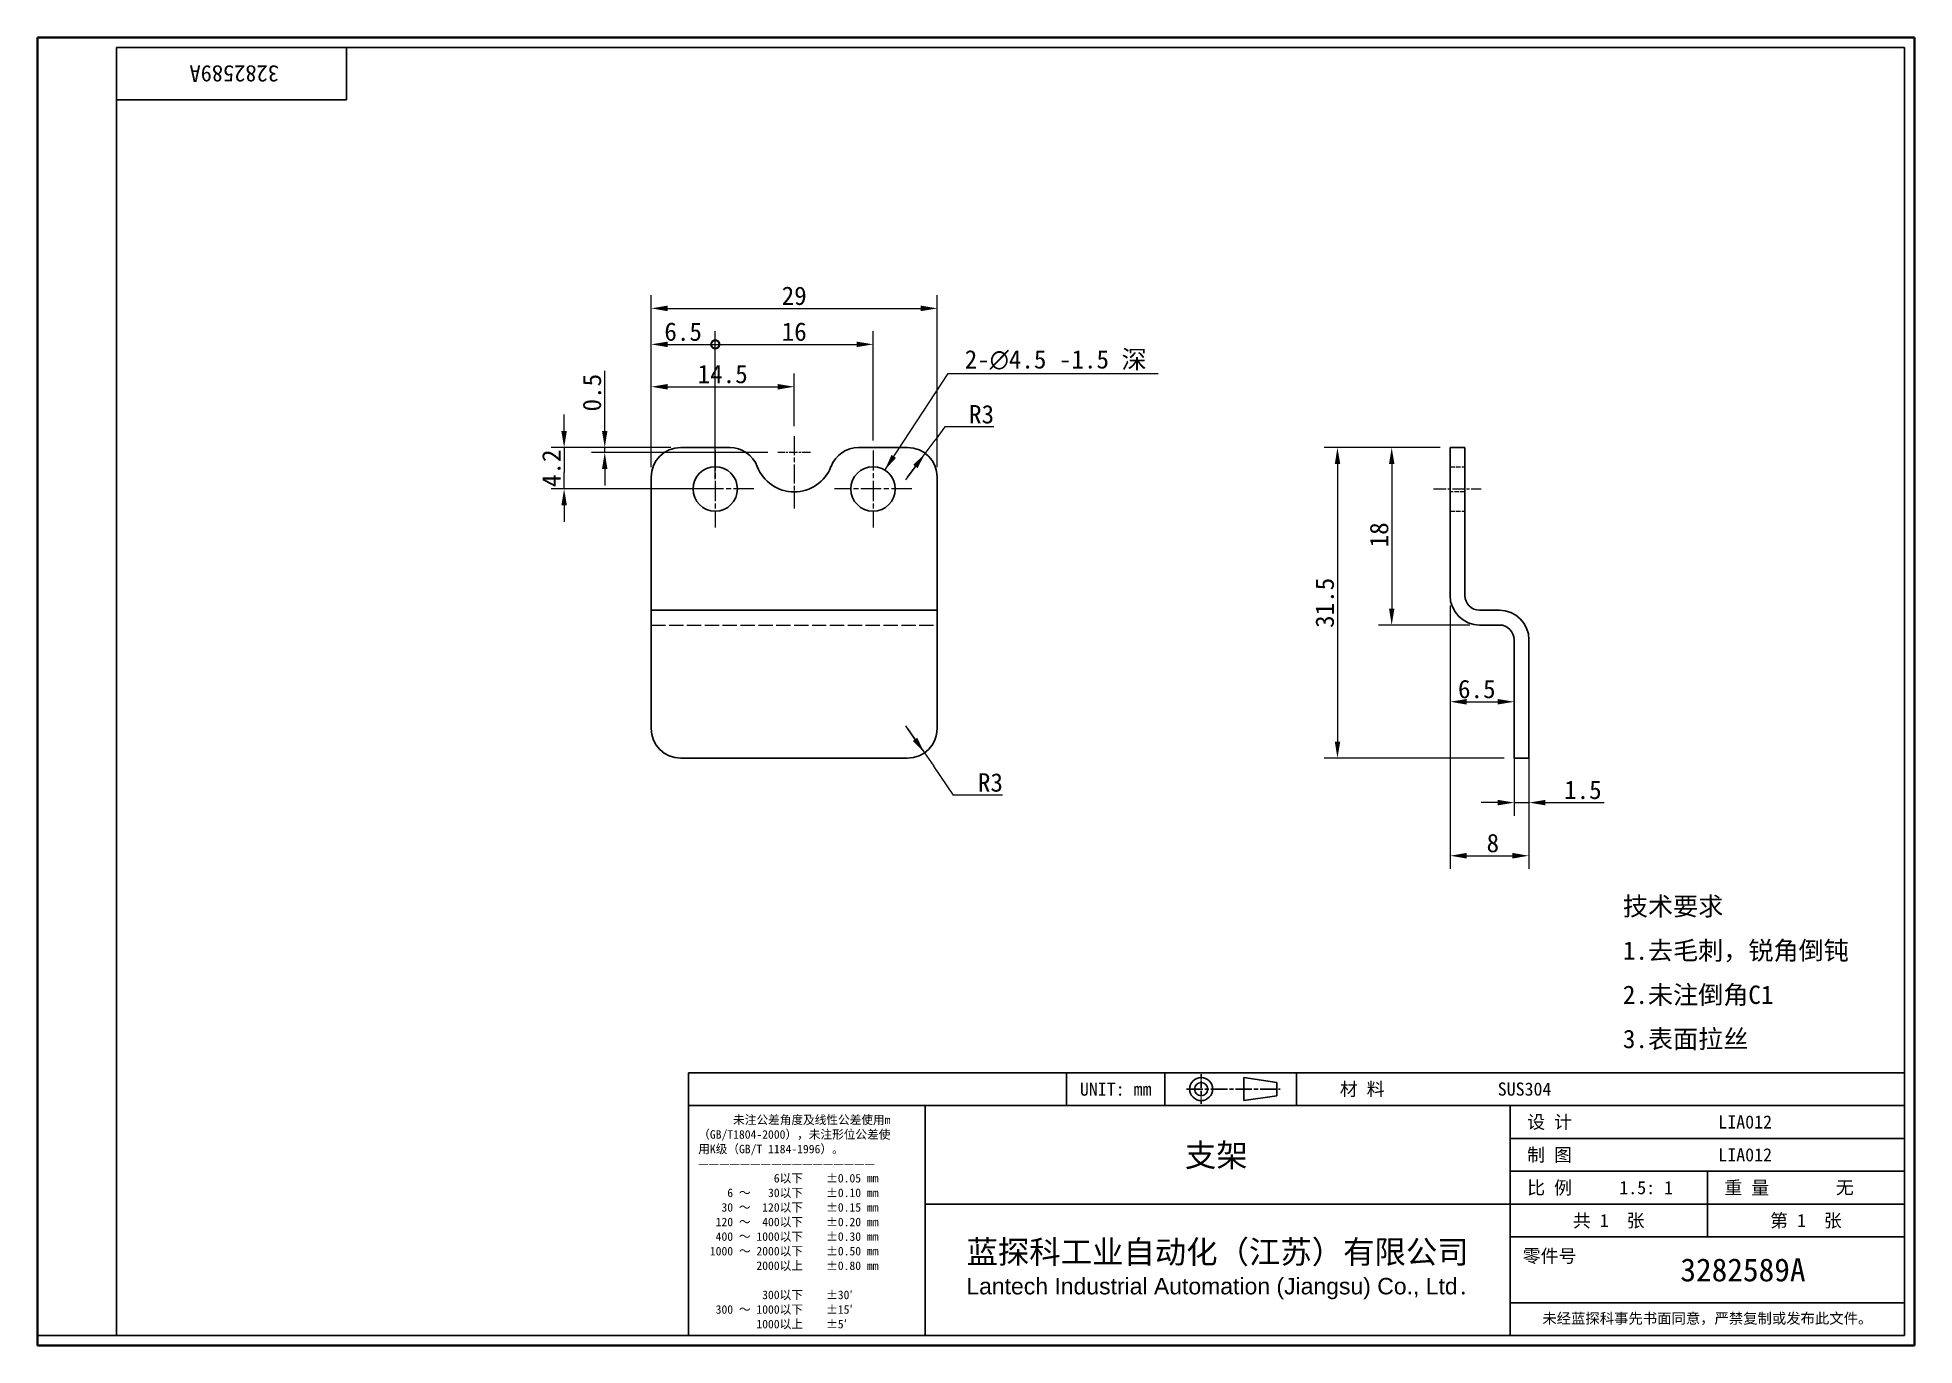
# Model space of a CAD drawing. Header units: millimetres. Extents: x 4 to 194, y 4 to 136.
import ezdxf
from ezdxf.enums import TextEntityAlignment as Align

# ---------------------------------------------------------------- set-up
doc = ezdxf.new("R2010")
doc.units = ezdxf.units.MM
doc.header["$LTSCALE"] = 0.666667
doc.linetypes.add('CHAIN', pattern=[0.3543, 0.2362, -0.0295, 0.0591, -0.0295])
doc.linetypes.add('DASHED', pattern=[0.2067, 0.1654, -0.0413])
for name, color, linetype, lineweight in [('1', 7, 'Continuous', 18), ('可见 (ISO)', 7, 'Continuous', 25), ('图框 (ISO)', 7, 'Continuous', 35), ('标题 (ISO)', 7, 'Continuous', 25)]:
    doc.layers.add(name, color=color, linetype=linetype, lineweight=lineweight)
for name, color, linetype, lineweight, true_color in [('中心标记 (ISO)', 1, 'CHAIN', 18, 0xff0000), ('中心线 (ISO)', 1, 'CHAIN', 18, 0xff0000), ('尺寸 (ISO)', 7, 'Continuous', 18, 0x008000), ('符号 (ISO)', 7, 'Continuous', 18, 0x008000), ('隐藏 (ISO)', 5, 'DASHED', 18, 0x0000ff)]:
    doc.layers.add(name, color=color, linetype=linetype, lineweight=lineweight, true_color=true_color)
doc.styles.add('文本样式164', font='SimSun.ttf')
doc.styles.add('文本样式165', font='SimSun.ttf')
doc.styles.add('文本样式74', font='SimSun.ttf')
doc.styles.add('最新国标', font='simfang.ttf')
doc.styles.add('注释文本 (ISO)', font='simfang.ttf')
doc.dimstyles.new('默认 (GB)', dxfattribs={"dimscale": 0.666667, "dimtxt": 2.8, "dimasz": 2.5, "dimexe": 2, "dimexo": 1.5, "dimgap": 0.5, "dimtad": 1, "dimtoh": 1, "dimdsep": 46, "dimtxsty": '最新国标', "dimcen": 0.09, "dimdle": 10, "dimclrd": 256, "dimclre": 256, "dimclrt": 256, "dimaunit": 1, "dimadec": 3, "dimazin": 2, "dimtfac": 0.535714, "dimtdec": 3, "dimtmove": 0, "dimatfit": 3, "dimfxl": 0, "dimtolj": 1, "dimlwd": -1, "dimlwe": -1, "dimarcsym": 0})
doc.dimstyles.new('默认 (GB)$7', dxfattribs={"dimscale": 0.666667, "dimtxt": 2.8, "dimasz": 2.5, "dimexe": 2, "dimexo": 1.5, "dimgap": 0.5, "dimtad": 1, "dimtoh": 1, "dimdsep": 46, "dimtxsty": '最新国标', "dimcen": 0.09, "dimdle": 10, "dimclrd": 256, "dimclre": 256, "dimclrt": 256, "dimaunit": 1, "dimadec": 3, "dimazin": 2, "dimtfac": 0.535714, "dimtdec": 3, "dimtmove": 0, "dimatfit": 3, "dimfxl": 0, "dimtolj": 1, "dimlwd": -1, "dimlwe": -1, "dimarcsym": 0})

# ---------------------------------------------------------------- blocks, each defined once
blk = doc.blocks.new('图框 最新国标')
at = {"layer": '图框 (ISO)'}
for p, q in [((6, 7), (6, 204.5)), ((6, 204.5), (291.5, 204.5)), ((291.5, 204.5), (291.5, 5.5)), ((6, 7), (6, 5.5)), ((6, 7), (6, 5.5)), ((291.5, 5.5), (6, 5.5))]:
    blk.add_line(p, q, dxfattribs=at)
at = {"layer": '图框 (ISO)', "color": 7, "linetype": 'Continuous', "lineweight": 25}
for p, q in [((18, 203), (290, 203)), ((18, 7), (18, 203)), ((18, 203), (290, 203)), ((53, 203), (53, 195)), ((290, 203), (290, 7)), ((290, 203), (290, 7)), ((53, 195), (18, 195)), ((290, 7), (6, 7)), ((290, 7), (18, 7))]:
    blk.add_line(p, q, dxfattribs=at)
at = {"layer": '图框 (ISO)', "style": '文本样式74'}
blk.add_attdef('零件代号_001', (42.72, 200.25), '', height=2.5, rotation=180, dxfattribs=at)
blk = doc.blocks.new('标题栏 最新国标')
at = {"layer": '标题 (ISO)'}
for p, q in [((381.98, -183.84), (196.98, -183.84)), ((196.98, -183.84), (196.98, -223.84)), ((254.48, -183.84), (254.48, -188.84)), ((269.48, -183.84), (269.48, -188.84)), ((281.48, -188.09), (281.48, -184.59)), ((281.48, -184.59), (286.48, -185.34)), ((286.48, -185.34), (286.48, -187.34)), ((289.48, -183.84), (289.48, -188.84)), ((381.98, -223.84), (381.98, -183.84)), ((383.48, -183.84), (383.48, -225.34)), ((286.48, -187.34), (281.48, -188.09)), ((196.98, -188.84), (381.98, -188.84)), ((232.98, -188.84), (232.98, -223.84)), ((321.98, -188.84), (321.98, -223.84)), ((321.98, -193.84), (381.98, -193.84)), ((321.98, -198.84), (381.98, -198.84)), ((351.98, -198.84), (351.98, -208.84)), ((321.98, -203.84), (232.98, -203.84)), ((321.98, -203.84), (381.98, -203.84)), ((321.98, -208.84), (381.98, -208.84)), ((321.98, -218.84), (381.98, -218.84)), ((196.98, -223.84), (381.98, -223.84)), ((383.48, -225.34), (196.98, -225.34))]:
    blk.add_line(p, q, dxfattribs=at)
at = {"layer": '标题 (ISO)', "linetype": 'CHAIN', "ltscale": 5.000333}
blk.add_line((274.98, -184.09), (274.98, -188.59), dxfattribs=at)
at = {"layer": '标题 (ISO)', "linetype": 'CHAIN', "ltscale": 15.834605}
blk.add_line((272.73, -186.34), (286.98, -186.34), dxfattribs=at)
at = {"layer": '标题 (ISO)'}
for radius in [1.75, 1]:
    blk.add_circle((274.98, -186.34), radius, dxfattribs=at)
at = {"layer": '1', "style": '文本样式164'}
for s, p in [('UNIT: mm', (261.98, -186.34)), ('材 料', (299.48, -186.34)), ('设 计', (327.98, -191.34)), ('制 图', (327.98, -196.34)), ('比 例', (327.98, -201.34)), ('重 量', (357.98, -201.34)), ('共 1  张', (336.98, -206.34)), ('第 1  张', (366.98, -206.34))]:
    blk.add_text(s, height=2, dxfattribs=at).set_placement(p, align=Align.MIDDLE_CENTER)
at = {"layer": '标题 (ISO)', "style": '注释文本 (ISO)'}
for s, insert, char_height, attachment_point, line_spacing_factor in [('\\fSimSun|b0|i0;{\\H1.3000;      未注公差角度及线性公差使用m\\P}\\fSimSun|b0|i0;{\\H1.3000;（GB/T1804-2000），未注形位公差使\\P}\\fSimSun|b0|i0;{\\H1.3000;用K级（GB/T 1184-1996）。\\P}\\fSimSun|b0|i0;{\\H1.3000;—————————————————\\P}\\fSimSun|b0|i0;{\\H1.3000;             6以下    ±0.05 mm\\P}\\fSimSun|b0|i0;{\\H1.3000;     6 ～   30以下    ±0.10 mm\\P}\\fSimSun|b0|i0;{\\H1.3000;    30 ～  120以下    ±0.15 mm\\P}\\fSimSun|b0|i0;{\\H1.3000;   120 ～  400以下    ±0.20 mm\\P}\\fSimSun|b0|i0;{\\H1.3000;   400 ～ 1000以下    ±0.30 mm\\P}\\fSimSun|b0|i0;{\\H1.3000;  1000 ～ 2000以下    ±0.50 mm\\P}\\fSimSun|b0|i0;{\\H1.3000;          2000以上    ±0.80 mm\\P}\\fSimSun|b0|i0;{\\H1.3000;\\P}\\fSimSun|b0|i0;{\\H1.3000;           300以下    ±30′\\P}\\fSimSun|b0|i0;{\\H1.3000;   300 ～ 1000以下    ±15′\\P}\\fSimSun|b0|i0;{\\H1.3000;          1000以上    ±5′}', (198.48, -206.63), 1.3, 4, 1.023913), ('{\\fMicrosoft YaHei|b0|i0|c134|p34;\\H1.75x;蓝探科工业自动化（江苏）有限公司\\P\\fArial|b0|i0|c0|p34;\\H0.71429x;Lantech Industrial Automation (Jiangsu) Co., Ltd\\fFangSong|b0|i0|c134|p49;.\\H1.15195x; }', (277.48, -213.84), 2, 5, 0.978695)]:
    blk.add_mtext(s, dxfattribs=dict(at, insert=insert, char_height=char_height, attachment_point=attachment_point, line_spacing_factor=line_spacing_factor))
at = {"layer": '标题 (ISO)', "attachment_point": 5, "style": '注释文本 (ISO)'}
for s, insert, char_height in [('\\fFangSong|b0|i0;零件号', (327.98, -211.84), 2), ('\\fSimSun|b0|i0;{\\H1.6000;未经蓝探科事先书面同意，严禁复制或发布此文件。}', (351.98, -221.34), 1.6)]:
    blk.add_mtext(s, dxfattribs=dict(at, insert=insert, char_height=char_height))
at = {"layer": '标题 (ISO)'}
for tag, p, height, style in [('材料_001', (320.09, -187.33), 2, '注释文本 (ISO)'), ('设计人_001', (353.65, -192.33), 2, '注释文本 (ISO)'), ('库存编号_001', (272.51, -198.15), 3.5, '文本样式165'), ('设计人_001', (353.65, -197.33), 2, '注释文本 (ISO)'), ('视图比例_001', (338.59, -202.33), 2, '注释文本 (ISO)'), ('质量\\P3;_001', (371.53, -202.3), 2, '注释文本 (ISO)'), ('零件代号_001', (347.87, -215.59), 3.5, '文本样式165')]:
    blk.add_attdef(tag, p, '', height=height, dxfattribs=dict(at, style=style))
blk = doc.blocks.new('*D5')
at = {"layer": 'Defpoints', "color": 0, "transparency": 16777216}
for p in [(80.73, 100.91), (80.73, 95.91), (66.23, 91.74)]:
    blk.add_point(p, dxfattribs=at)
at = {"layer": '尺寸 (ISO)', "color": 116, "true_color": 0x00803f, "transparency": 16777216}
for p, q in [((66.23, 92.74), (66.23, 102.24)), ((67.89, 100.91), (79.06, 100.91)), ((80.73, 96.91), (80.73, 102.24))]:
    blk.add_line(p, q, dxfattribs=at)
for points in [[(67.89, 101.19), (67.89, 100.63), (66.23, 100.91)], [(79.06, 101.19), (79.06, 100.63), (80.73, 100.91)]]:
    blk.add_solid(points, dxfattribs=at)
at = {"layer": '尺寸 (ISO)', "transparency": 16777216, "insert": (73.48, 102.19), "char_height": 1.867, "attachment_point": 5, "style": '最新国标'}
blk.add_mtext('\\A1;14.5', dxfattribs=at)
blk = doc.blocks.new('_DotSmall')
at = {"color": 0, "linetype": 'ByBlock', "const_width": 0.5}
blk.add_lwpolyline([(-0.0625, 0, 1), (0.0625, 0, 1)], format="xyb", close=True, dxfattribs=at)
blk = doc.blocks.new('*D6')
at = {"layer": 'Defpoints', "color": 0, "transparency": 16777216}
for p in [(72.73, 105.21), (66.23, 91.74), (72.73, 90.54)]:
    blk.add_point(p, dxfattribs=at)
at = {"layer": '尺寸 (ISO)', "color": 116, "true_color": 0x00803f, "transparency": 16777216}
for p, q in [((66.23, 92.74), (66.23, 106.54)), ((67.89, 105.21), (72.73, 105.21)), ((72.73, 91.54), (72.73, 106.54))]:
    blk.add_line(p, q, dxfattribs=at)
blk.add_solid([(67.89, 105.49), (67.89, 104.93), (66.23, 105.21)], dxfattribs=at)
at = {"layer": '尺寸 (ISO)', "color": 116, "true_color": 0x00803f, "transparency": 16777216, "xscale": 1.666666666666667, "yscale": 1.666666666666667, "zscale": 1.666666666666667}
blk.add_blockref('_DotSmall', (72.73, 105.21), dxfattribs=at)
at = {"layer": '尺寸 (ISO)', "transparency": 16777216, "insert": (69.47, 106.49), "char_height": 1.867, "attachment_point": 5, "style": '最新国标'}
blk.add_mtext('\\A1;6.5', dxfattribs=at)
blk = doc.blocks.new('*D8')
at = {"layer": 'Defpoints', "color": 0, "transparency": 16777216}
for p in [(88.73, 105.21), (88.73, 94.46), (72.73, 90.54)]:
    blk.add_point(p, dxfattribs=at)
at = {"layer": '尺寸 (ISO)', "color": 116, "true_color": 0x00803f, "transparency": 16777216}
for p, q in [((72.73, 91.54), (72.73, 106.54)), ((72.73, 105.21), (87.06, 105.21)), ((88.73, 95.46), (88.73, 106.54))]:
    blk.add_line(p, q, dxfattribs=at)
blk.add_solid([(87.06, 105.49), (87.06, 104.93), (88.73, 105.21)], dxfattribs=at)
at = {"layer": '尺寸 (ISO)', "color": 116, "true_color": 0x00803f, "transparency": 16777216, "xscale": 1.666666666666667, "yscale": 1.666666666666667, "zscale": 1.666666666666667, "rotation": 180}
blk.add_blockref('_DotSmall', (72.73, 105.21), dxfattribs=at)
at = {"layer": '尺寸 (ISO)', "transparency": 16777216, "insert": (80.73, 106.49), "char_height": 1.867, "attachment_point": 5, "style": '最新国标'}
blk.add_mtext('\\A1;16', dxfattribs=at)
blk = doc.blocks.new('*D9')
at = {"layer": 'Defpoints', "color": 0, "transparency": 16777216}
for p in [(61.52, 94.24), (69.23, 94.74), (79.06, 94.24)]:
    blk.add_point(p, dxfattribs=at)
at = {"layer": '尺寸 (ISO)', "color": 116, "true_color": 0x00803f, "transparency": 16777216}
for p, q in [((61.52, 96.41), (61.52, 102.54)), ((68.23, 94.74), (60.18, 94.74)), ((78.06, 94.24), (60.18, 94.24)), ((61.52, 94.24), (61.52, 94.74)), ((61.52, 92.58), (61.52, 90.91))]:
    blk.add_line(p, q, dxfattribs=at)
for points in [[(61.24, 96.41), (61.79, 96.41), (61.52, 94.74)], [(61.24, 92.58), (61.79, 92.58), (61.52, 94.24)]]:
    blk.add_solid(points, dxfattribs=at)
at = {"layer": '尺寸 (ISO)', "transparency": 16777216, "insert": (60.23, 100.31), "char_height": 1.867, "attachment_point": 5, "rotation": 90, "style": '最新国标'}
blk.add_mtext('\\A1;0.5', dxfattribs=at)
blk = doc.blocks.new('*D10')
at = {"layer": 'Defpoints', "color": 0, "transparency": 16777216}
for p in [(69.23, 94.74), (57.4, 90.54), (72.73, 90.54)]:
    blk.add_point(p, dxfattribs=at)
at = {"layer": '尺寸 (ISO)', "color": 116, "true_color": 0x00803f, "transparency": 16777216}
for p, q in [((57.4, 96.41), (57.4, 98.08)), ((68.23, 94.74), (56.07, 94.74)), ((57.4, 94.74), (57.4, 93.08)), ((57.4, 93.08), (57.4, 92.21)), ((57.4, 90.54), (57.4, 92.21)), ((71.73, 90.54), (56.07, 90.54)), ((57.4, 88.88), (57.4, 87.21))]:
    blk.add_line(p, q, dxfattribs=at)
for points in [[(57.12, 96.41), (57.68, 96.41), (57.4, 94.74)], [(57.12, 88.88), (57.68, 88.88), (57.4, 90.54)]]:
    blk.add_solid(points, dxfattribs=at)
at = {"layer": '尺寸 (ISO)', "transparency": 16777216, "insert": (56.12, 92.64), "char_height": 1.867, "attachment_point": 5, "rotation": 90, "style": '最新国标'}
blk.add_mtext('\\A1;4.2', dxfattribs=at)
blk = doc.blocks.new('*D11')
at = {"layer": 'Defpoints', "color": 0, "transparency": 16777216}
for p in [(94.01, 94.15), (92.23, 91.74)]:
    blk.add_point(p, dxfattribs=at)
at = {"layer": '尺寸 (ISO)', "color": 116, "true_color": 0x00803f, "transparency": 16777216}
for p, q in [((94.01, 94.15), (95.01, 95.49)), ((96, 96.83), (95.01, 95.49)), ((100.97, 96.83), (96, 96.83)), ((92.23, 91.74), (94.01, 94.15)), ((93.02, 92.81), (92.03, 91.48))]:
    blk.add_line(p, q, dxfattribs=at)
blk.add_solid([(92.8, 92.98), (93.24, 92.65), (94.01, 94.15)], dxfattribs=at)
at = {"layer": '尺寸 (ISO)', "transparency": 16777216, "insert": (99.73, 98.11), "char_height": 1.867, "attachment_point": 5, "style": '最新国标'}
blk.add_mtext('\\A1;R3', dxfattribs=at)
blk = doc.blocks.new('*D12')
at = {"layer": 'Defpoints', "color": 0, "transparency": 16777216}
for p in [(92.23, 66.24), (93.93, 63.78)]:
    blk.add_point(p, dxfattribs=at)
at = {"layer": '尺寸 (ISO)', "color": 116, "true_color": 0x00803f, "transparency": 16777216}
for p, q in [((92.98, 65.15), (92.04, 66.52)), ((92.23, 66.24), (93.93, 63.78)), ((93.93, 63.78), (94.88, 62.41)), ((96.9, 59.48), (94.88, 62.41)), ((101.87, 59.48), (96.9, 59.48))]:
    blk.add_line(p, q, dxfattribs=at)
blk.add_solid([(93.21, 65.31), (92.76, 64.99), (93.93, 63.78)], dxfattribs=at)
at = {"layer": '尺寸 (ISO)', "transparency": 16777216, "insert": (100.63, 60.76), "char_height": 1.867, "attachment_point": 5, "style": '最新国标'}
blk.add_mtext('\\A1;R3', dxfattribs=at)
blk = doc.blocks.new('*D13')
at = {"layer": 'Defpoints', "color": 0, "transparency": 16777216}
for p in [(95.23, 108.86), (66.23, 91.74), (95.23, 91.74)]:
    blk.add_point(p, dxfattribs=at)
at = {"layer": '尺寸 (ISO)', "color": 116, "true_color": 0x00803f, "transparency": 16777216}
for p, q in [((66.23, 92.74), (66.23, 110.19)), ((67.89, 108.86), (93.56, 108.86)), ((95.23, 92.74), (95.23, 110.19))]:
    blk.add_line(p, q, dxfattribs=at)
for points in [[(67.89, 109.14), (67.89, 108.58), (66.23, 108.86)], [(93.56, 109.14), (93.56, 108.58), (95.23, 108.86)]]:
    blk.add_solid(points, dxfattribs=at)
at = {"layer": '尺寸 (ISO)', "transparency": 16777216, "insert": (80.73, 110.13), "char_height": 1.867, "attachment_point": 5, "style": '最新国标'}
blk.add_mtext('\\A1;29', dxfattribs=at)
blk = doc.blocks.new('*D14')
at = {"layer": 'Defpoints', "color": 0, "transparency": 16777216}
for p in [(147.24, 94.74), (141.32, 76.74), (150.24, 76.74)]:
    blk.add_point(p, dxfattribs=at)
at = {"layer": '尺寸 (ISO)', "color": 116, "true_color": 0x00803f, "transparency": 16777216}
for p, q in [((146.24, 94.74), (139.99, 94.74)), ((141.32, 93.08), (141.32, 78.41)), ((149.24, 76.74), (139.99, 76.74))]:
    blk.add_line(p, q, dxfattribs=at)
for points in [[(141.05, 93.08), (141.6, 93.08), (141.32, 94.74)], [(141.05, 78.41), (141.6, 78.41), (141.32, 76.74)]]:
    blk.add_solid(points, dxfattribs=at)
at = {"layer": '尺寸 (ISO)', "transparency": 16777216, "insert": (140.05, 85.89), "char_height": 1.867, "attachment_point": 5, "rotation": 90, "style": '最新国标'}
blk.add_mtext('\\A1;18', dxfattribs=at)
blk = doc.blocks.new('*D15')
at = {"layer": 'Defpoints', "color": 0, "transparency": 16777216}
for p in [(147.24, 79.74), (155.24, 66.24), (155.24, 53.34)]:
    blk.add_point(p, dxfattribs=at)
at = {"layer": '尺寸 (ISO)', "color": 116, "true_color": 0x00803f, "transparency": 16777216}
for p, q in [((147.24, 78.74), (147.24, 52.01)), ((155.24, 65.24), (155.24, 52.01)), ((148.91, 53.34), (153.57, 53.34))]:
    blk.add_line(p, q, dxfattribs=at)
for points in [[(148.91, 53.62), (148.91, 53.06), (147.24, 53.34)], [(153.57, 53.62), (153.57, 53.06), (155.24, 53.34)]]:
    blk.add_solid(points, dxfattribs=at)
at = {"layer": '尺寸 (ISO)', "transparency": 16777216, "insert": (151.58, 54.62), "char_height": 1.867, "attachment_point": 5, "style": '最新国标'}
blk.add_mtext('\\A1;8', dxfattribs=at)
blk = doc.blocks.new('*D16')
at = {"layer": 'Defpoints', "color": 0, "transparency": 16777216}
for p in [(153.74, 66.24), (155.24, 66.24), (155.24, 58.73)]:
    blk.add_point(p, dxfattribs=at)
at = {"layer": '尺寸 (ISO)', "color": 116, "true_color": 0x00803f, "transparency": 16777216}
for p, q in [((153.74, 65.24), (153.74, 57.4)), ((155.24, 65.24), (155.24, 57.4)), ((152.07, 58.73), (150.41, 58.73)), ((153.74, 58.73), (155.24, 58.73)), ((156.91, 58.73), (162.86, 58.73))]:
    blk.add_line(p, q, dxfattribs=at)
for points in [[(152.07, 59.01), (152.07, 58.45), (153.74, 58.73)], [(156.91, 59.01), (156.91, 58.45), (155.24, 58.73)]]:
    blk.add_solid(points, dxfattribs=at)
at = {"layer": '尺寸 (ISO)', "transparency": 16777216, "insert": (160.71, 60.01), "char_height": 1.867, "attachment_point": 5, "style": '最新国标'}
blk.add_mtext('\\A1;1.5', dxfattribs=at)
blk = doc.blocks.new('*D17')
at = {"layer": 'Defpoints', "color": 0, "transparency": 16777216}
for p in [(147.24, 94.74), (135.82, 63.24), (153.74, 63.24)]:
    blk.add_point(p, dxfattribs=at)
at = {"layer": '尺寸 (ISO)', "color": 116, "true_color": 0x00803f, "transparency": 16777216}
for p, q in [((146.24, 94.74), (134.49, 94.74)), ((135.82, 93.08), (135.82, 64.91)), ((152.74, 63.24), (134.49, 63.24))]:
    blk.add_line(p, q, dxfattribs=at)
for points in [[(135.55, 93.08), (136.1, 93.08), (135.82, 94.74)], [(135.55, 64.91), (136.1, 64.91), (135.82, 63.24)]]:
    blk.add_solid(points, dxfattribs=at)
at = {"layer": '尺寸 (ISO)', "transparency": 16777216, "insert": (134.54, 78.99), "char_height": 1.867, "attachment_point": 5, "rotation": 90, "style": '最新国标'}
blk.add_mtext('\\A1;31.5', dxfattribs=at)
blk = doc.blocks.new('*D18')
at = {"layer": 'Defpoints', "color": 0, "transparency": 16777216}
for p in [(147.24, 79.74), (153.74, 70.34), (153.74, 68.96)]:
    blk.add_point(p, dxfattribs=at)
at = {"layer": '尺寸 (ISO)', "color": 116, "true_color": 0x00803f, "transparency": 16777216}
for p, q in [((147.24, 78.74), (147.24, 67.63)), ((148.91, 68.96), (152.07, 68.96))]:
    blk.add_line(p, q, dxfattribs=at)
for points in [[(148.91, 69.24), (148.91, 68.68), (147.24, 68.96)], [(152.07, 69.24), (152.07, 68.68), (153.74, 68.96)]]:
    blk.add_solid(points, dxfattribs=at)
at = {"layer": '尺寸 (ISO)', "transparency": 16777216, "insert": (149.95, 70.24), "char_height": 1.867, "attachment_point": 5, "style": '最新国标'}
blk.add_mtext('\\A1;6.5', dxfattribs=at)

msp = doc.modelspace()

# ---------------------------------------------------------------- linework, layer by layer
at = {"layer": '中心标记 (ISO)', "ltscale": 12.223182}
msp.add_line((80.726, 95.911), (80.726, 88.578), dxfattribs=at)
at = {"layer": '中心标记 (ISO)', "ltscale": 13.056587}
for p, q in [((72.726, 94.461), (72.726, 86.628)), ((88.726, 94.461), (88.726, 86.628)), ((76.643, 90.544), (68.81, 90.544)), ((92.643, 90.544), (84.81, 90.544))]:
    msp.add_line(p, q, dxfattribs=at)
at = {"layer": '中心标记 (ISO)', "ltscale": 5.555937}
msp.add_line((82.393, 94.244), (79.06, 94.244), dxfattribs=at)
at = {"layer": '中心线 (ISO)', "ltscale": 8.056153}
msp.add_line((145.573, 90.544), (150.407, 90.544), dxfattribs=at)
at = {"layer": '可见 (ISO)'}
for p, q in [((69.226, 94.744), (74.188, 94.744)), ((87.265, 94.744), (92.226, 94.744)), ((148.74, 94.744), (147.24, 94.744)), ((147.24, 91.744), (147.24, 94.744)), ((148.74, 94.744), (148.74, 91.744)), ((66.226, 79.744), (66.226, 91.744)), ((95.226, 91.744), (95.226, 79.744)), ((147.24, 91.744), (147.24, 79.744)), ((148.74, 79.744), (148.74, 91.744)), ((66.226, 79.744), (66.226, 78.244)), ((66.226, 78.244), (95.226, 78.244)), ((66.226, 78.244), (66.226, 75.244)), ((95.226, 79.744), (95.226, 78.244)), ((95.226, 75.244), (95.226, 78.244)), ((150.24, 78.244), (152.24, 78.244)), ((150.24, 76.744), (152.24, 76.744)), ((66.226, 66.244), (66.226, 75.244)), ((95.226, 75.244), (95.226, 66.244)), ((153.74, 66.244), (153.74, 75.244)), ((155.24, 66.244), (155.24, 75.244)), ((153.74, 63.244), (153.74, 66.244)), ((155.24, 66.244), (155.24, 63.244)), ((92.226, 63.244), (69.226, 63.244)), ((153.74, 63.244), (155.24, 63.244))]:
    msp.add_line(p, q, dxfattribs=at)
for centre in [(72.726, 90.544), (88.726, 90.544)]:
    msp.add_circle(centre, 2.25, dxfattribs=at)
for centre, radius, start, end in [((69.226, 91.744), 3, 90, 180), ((74.188, 91.744), 3, 20.92483, 90), ((87.265, 91.744), 3, 90, 159.07517), ((92.226, 91.744), 3, 0, 90), ((80.726, 94.244), 4, 200.92483, 339.07517), ((150.24, 79.744), 3, 180, 270), ((150.24, 79.744), 1.5, 180, 270), ((152.24, 75.244), 3, 0, 90), ((152.24, 75.244), 1.5, 0, 90), ((69.226, 66.244), 3, 180, 270), ((92.226, 66.244), 3, 270, 0)]:
    msp.add_arc(centre, radius, start, end, dxfattribs=at)
at = {"layer": '隐藏 (ISO)', "ltscale": 4.285467}
for p, q in [((147.24, 92.794), (148.74, 92.794)), ((148.74, 90.244), (147.24, 90.244)), ((147.24, 88.294), (148.74, 88.294))]:
    msp.add_line(p, q, dxfattribs=at)
at = {"layer": '隐藏 (ISO)', "ltscale": 13.15312}
msp.add_line((66.226, 76.744), (95.226, 76.744), dxfattribs=at)

# ---------------------------------------------------------------- block references
at = {"xscale": 0.6666666666666666, "yscale": 0.6666666666666666, "zscale": 0.6666666666666666}
msp.add_blockref('图框 最新国标', (0, 0), dxfattribs=at).add_auto_attribs({'零件代号_001': '3282589A'})
ref = msp.add_blockref('标题栏 最新国标', (-61.322, 153.896), dxfattribs=dict(xscale=0.6666666666666666, yscale=0.6666666666666666, zscale=0.6666666666666666))
ref.add_attrib('零件代号_001', '3282589A', (170.594, 10.167), dxfattribs={"layer": '标题 (ISO)', "height": 2.3333, "style": '文本样式165'})
ref.add_attrib('库存编号_001', '支架', (120.349, 21.794), dxfattribs={"layer": '标题 (ISO)', "height": 2.3333, "style": '文本样式165'})
ref.add_attrib('质量\\P3;_001', '无', (186.362, 19.027), dxfattribs={"layer": '标题 (ISO)', "height": 1.333, "style": '注释文本 (ISO)'})
ref.add_attrib('视图比例_001', '1.5: 1', (164.404, 19.011), dxfattribs={"layer": '标题 (ISO)', "height": 1.3333, "style": '注释文本 (ISO)'})
ref.add_attrib('设计人_001', 'LIA012', (174.446, 25.674), dxfattribs={"layer": '标题 (ISO)', "height": 1.3333, "style": '注释文本 (ISO)'})
ref.add_attrib('设计人_001', 'LIA012', (174.446, 22.341), dxfattribs={"layer": '标题 (ISO)', "height": 1.3333, "style": '注释文本 (ISO)'})
ref.add_attrib('材料_001', 'SUS304', (152.074, 29.008), dxfattribs={"layer": '标题 (ISO)', "height": 1.3333, "style": '注释文本 (ISO)'})

# ---------------------------------------------------------------- texts
at = {"layer": '符号 (ISO)', "char_height": 1.86667}
for s, insert, width, attachment_point, line_spacing_factor, style in [('2-\\fAIGDT|b0|i0;{\\H1.8667;n}\\fFangSong|b0|i0;{\\H1.8667;4.5 -1.5 深}', (98.022, 102.567), 20.45898, 7, 0.49, '最新国标'), ('\\fFangSong|b0|i0;{\\H1.8667;技术要求\\P}\\fFangSong|b0|i0;{\\H1.8667;1.去毛刺，锐角倒钝\\P}\\fFangSong|b0|i0;{\\H1.8667;2.未注倒角C1\\P}\\fFangSong|b0|i0;{\\H1.8667;3.表面拉丝}', (164.766, 49.145), 25.86174, 1, 1.441304, '注释文本 (ISO)')]:
    msp.add_mtext(s, dxfattribs=dict(at, insert=insert, width=width, attachment_point=attachment_point, line_spacing_factor=line_spacing_factor, style=style))

# ---------------------------------------------------------------- dimensions: what is measured, and where the dimension line sits
at = {"layer": '尺寸 (ISO)', "color": 116, "true_color": 0x00803f}
for base, p1, p2, angle, override, picture, middle in [((95.226, 108.857), (66.226, 91.744), (95.226, 91.744), 180, {"dimgap": 0.5, "dimtoh": 0, "dimdec": 2, "dimtol": 0, "dimlim": 0, "dimtp": 0, "dimtm": 0, "dimtdec": 3, "dimtofl": 0, "dimatfit": 1}, '*D13', (80.726, 108.857)), ((72.726, 105.211), (66.226, 91.744), (72.726, 90.544), 180, {"dimgap": 0.5, "dimtoh": 0, "dimdec": 2, "dimblk2": 'DotSmall', "dimsah": 1, "dimdle": 0, "dimtol": 0, "dimlim": 0, "dimtp": 0, "dimtm": 0, "dimtdec": 3, "dimtofl": 0, "dimatfit": 1}, '*D6', (69.47, 105.211)), ((88.726, 105.211), (72.726, 90.544), (88.726, 94.461), 180, {"dimgap": 0.5, "dimtoh": 0, "dimdec": 2, "dimblk1": 'DotSmall', "dimsah": 1, "dimdle": 0, "dimtol": 0, "dimlim": 0, "dimtp": 0, "dimtm": 0, "dimtdec": 3, "dimtofl": 0, "dimatfit": 1}, '*D8', (80.733, 105.211)), ((80.726, 100.911), (66.226, 91.744), (80.726, 95.911), 180, {"dimgap": 0.5, "dimtoh": 0, "dimdec": 2, "dimtol": 0, "dimlim": 0, "dimtp": 0, "dimtm": 0, "dimtdec": 3, "dimtofl": 0, "dimatfit": 1}, '*D5', (73.476, 100.911)), ((61.517, 94.244), (69.226, 94.744), (79.06, 94.244), 270, {"dimgap": 0.5, "dimtoh": 0, "dimdec": 2, "dimtol": 0, "dimlim": 0, "dimtp": 0, "dimtm": 0, "dimtdec": 3, "dimtofl": 1, "dimatfit": 1}, '*D9', (61.517, 100.31)), ((57.399, 90.544), (69.226, 94.744), (72.726, 90.544), 270, {"dimgap": 0.5, "dimtoh": 0, "dimdec": 2, "dimtol": 0, "dimlim": 0, "dimtp": 0, "dimtm": 0, "dimtdec": 3, "dimtofl": 0}, '*D10', (57.399, 92.644)), ((135.823, 63.244), (147.24, 94.744), (153.74, 63.244), 90, {"dimgap": 0.5, "dimtoh": 0, "dimdec": 2, "dimtol": 0, "dimlim": 0, "dimtp": 0, "dimtm": 0, "dimtdec": 3, "dimtofl": 0, "dimatfit": 1}, '*D17', (135.823, 78.994)), ((141.323, 76.744), (147.24, 94.744), (150.24, 76.744), 270, {"dimgap": 0.5, "dimtoh": 0, "dimdec": 2, "dimtol": 0, "dimlim": 0, "dimtp": 0, "dimtm": 0, "dimtdec": 3, "dimtofl": 0, "dimatfit": 1}, '*D14', (141.323, 85.885)), ((155.24, 53.342), (147.24, 79.744), (155.24, 66.244), 180, {"dimgap": 0.5, "dimtoh": 0, "dimdec": 2, "dimtol": 0, "dimlim": 0, "dimtp": 0, "dimtm": 0, "dimtdec": 3, "dimtofl": 0, "dimatfit": 1}, '*D15', (151.583, 53.342)), ((153.74, 68.959), (147.24, 79.744), (153.74, 70.344), 180, {"dimgap": 0.5, "dimtoh": 0, "dimdec": 2, "dimse2": 1, "dimtol": 0, "dimlim": 0, "dimtp": 0, "dimtm": 0, "dimtdec": 3, "dimtofl": 0, "dimatfit": 1}, '*D18', (149.951, 68.959))]:
    dim = msp.add_linear_dim(base=base, p1=p1, p2=p2, angle=angle, dimstyle='默认 (GB)', override=override, dxfattribs=at)
    dim.commit()
    dim.dimension.update_dxf_attribs({"geometry": picture, "text_midpoint": middle, "dimtype": 160})
for center, mpoint, picture, middle in [((92.226, 91.744), (94.014, 94.153), '*D11', (99.731, 96.83)), ((92.226, 66.244), (93.933, 63.777), '*D12', (100.634, 59.483))]:
    dim = msp.add_radius_dim(center=center, mpoint=mpoint, dimstyle='默认 (GB)', override={"dimgap": 0.5, "dimtih": 1, "dimdec": 2, "dimlfac": 1, "dimcen": 0, "dimtol": 0, "dimlim": 0, "dimtp": 0, "dimtm": 0, "dimtdec": 3}, dxfattribs=at)
    dim.commit()
    dim.dimension.update_dxf_attribs({"geometry": picture, "text_midpoint": middle, "dimtype": 164})
dim = msp.add_linear_dim(base=(155.24, 58.729), p1=(153.74, 66.244), p2=(155.24, 66.244), dimstyle='默认 (GB)', override={"dimgap": 0.5, "dimtoh": 0, "dimdec": 2, "dimtol": 0, "dimlim": 0, "dimtp": 0, "dimtm": 0, "dimtdec": 3, "dimtofl": 1, "dimatfit": 1}, dxfattribs=at)
dim.commit()
dim.dimension.update_dxf_attribs({"geometry": '*D16', "text_midpoint": (160.715, 58.729), "dimtype": 160})

# ---------------------------------------------------------------- leaders
at = {"layer": '符号 (ISO)', "annotation_type": 0, "has_hookline": 1, "hookline_direction": 0, "text_width": 19.601}
msp.add_leader([(89.911, 92.457), (96.356, 102.256), (98.022, 102.256)], dimstyle='默认 (GB)$7', override={"dimgap": 0, "dimtad": 1}, dxfattribs=at)

doc.saveas('drawing.dxf')
